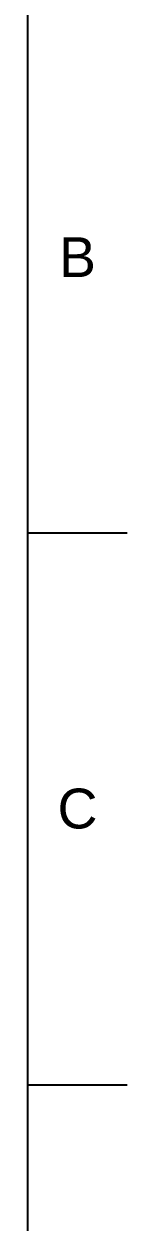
# Model space of a CAD drawing. Header units: millimetres. Extents: x 601 to 1195, y -13 to 407.
# Drawn here: x 1180.9 to 1195, y 138.1 to 308.2 of the extents above; entities that cross this region are included whole.
import ezdxf

# ---------------------------------------------------------------- set-up
doc = ezdxf.new("R2010")
doc.units = ezdxf.units.MM
doc.header["$LTSCALE"] = 0.1
doc.styles.get("Standard").update_dxf_attribs({"font": 'arial.ttf'})

msp = doc.modelspace()

# ---------------------------------------------------------------- linework, layer by layer
for p, q in [((1180.867, 0.869), (1180.867, 392.586)), ((1180.867, 235.899), (1195.008, 235.899)), ((1180.867, 157.556), (1195.008, 157.556))]:
    msp.add_line(p, q)
for p in [(1180.867, 235.899), (1180.867, 157.556)]:
    msp.add_point(p)

# ---------------------------------------------------------------- texts
at = {"char_height": 5.657, "attachment_point": 5}
for s, insert in [('B', (1187.937, 275.071)), ('C', (1187.937, 196.728))]:
    msp.add_mtext_dynamic_manual_height_columns(s, width=10, gutter_width=12.5, heights=[0], dxfattribs=dict(at, insert=insert))

doc.saveas('drawing.dxf')
